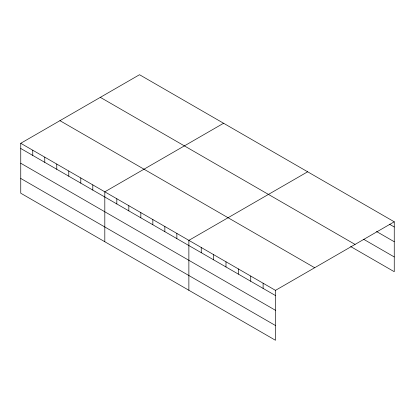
<?xml version="1.0" encoding="UTF-8"?>
<svg xmlns="http://www.w3.org/2000/svg" width="415" height="415" viewBox="0 0 415 415"><rect width="100%" height="100%" fill="white"/><g stroke="black" fill="none" stroke-linecap="round" stroke-linejoin="round"><path stroke-width="0.62" d="M20.75 143.294L275.482 290.36L275.482 340.279L20.75 193.208L20.75 143.294L139.518 74.721L394.25 221.792L394.25 271.706L350.675 246.552M223.581 123.255L104.813 191.823L104.813 241.743M307.639 171.789L188.872 240.358L188.872 290.277M275.482 290.36L394.25 221.792M389.41 224.188L394.25 226.984M376.498 231.492L394.25 241.743M363.587 239.248L394.25 256.947M100.326 97.349L355.058 244.419M59.942 120.666L314.674 267.732M20.75 148.482L275.482 295.553M20.75 163.245L275.482 310.311M20.75 178.45L275.482 325.521M263.11 283.217L263.11 288.409M250.738 276.074L250.738 281.266M238.366 268.93L238.366 274.123M225.988 261.787L225.988 266.98M213.616 254.644L213.616 259.837M201.244 247.501L201.244 252.694M176.863 233.422L176.863 238.615M164.854 226.491L164.854 231.684M152.845 219.556L152.845 224.748M140.835 212.625L140.835 217.818M128.826 205.69L128.826 210.882M116.823 198.759L116.823 203.952M92.804 184.893L92.804 190.086M80.795 177.957L80.795 183.15M68.786 171.027L68.786 176.219M56.777 164.091L56.777 169.284M44.768 157.161L44.768 162.353M32.759 150.225L32.759 155.418"/></g></svg>
